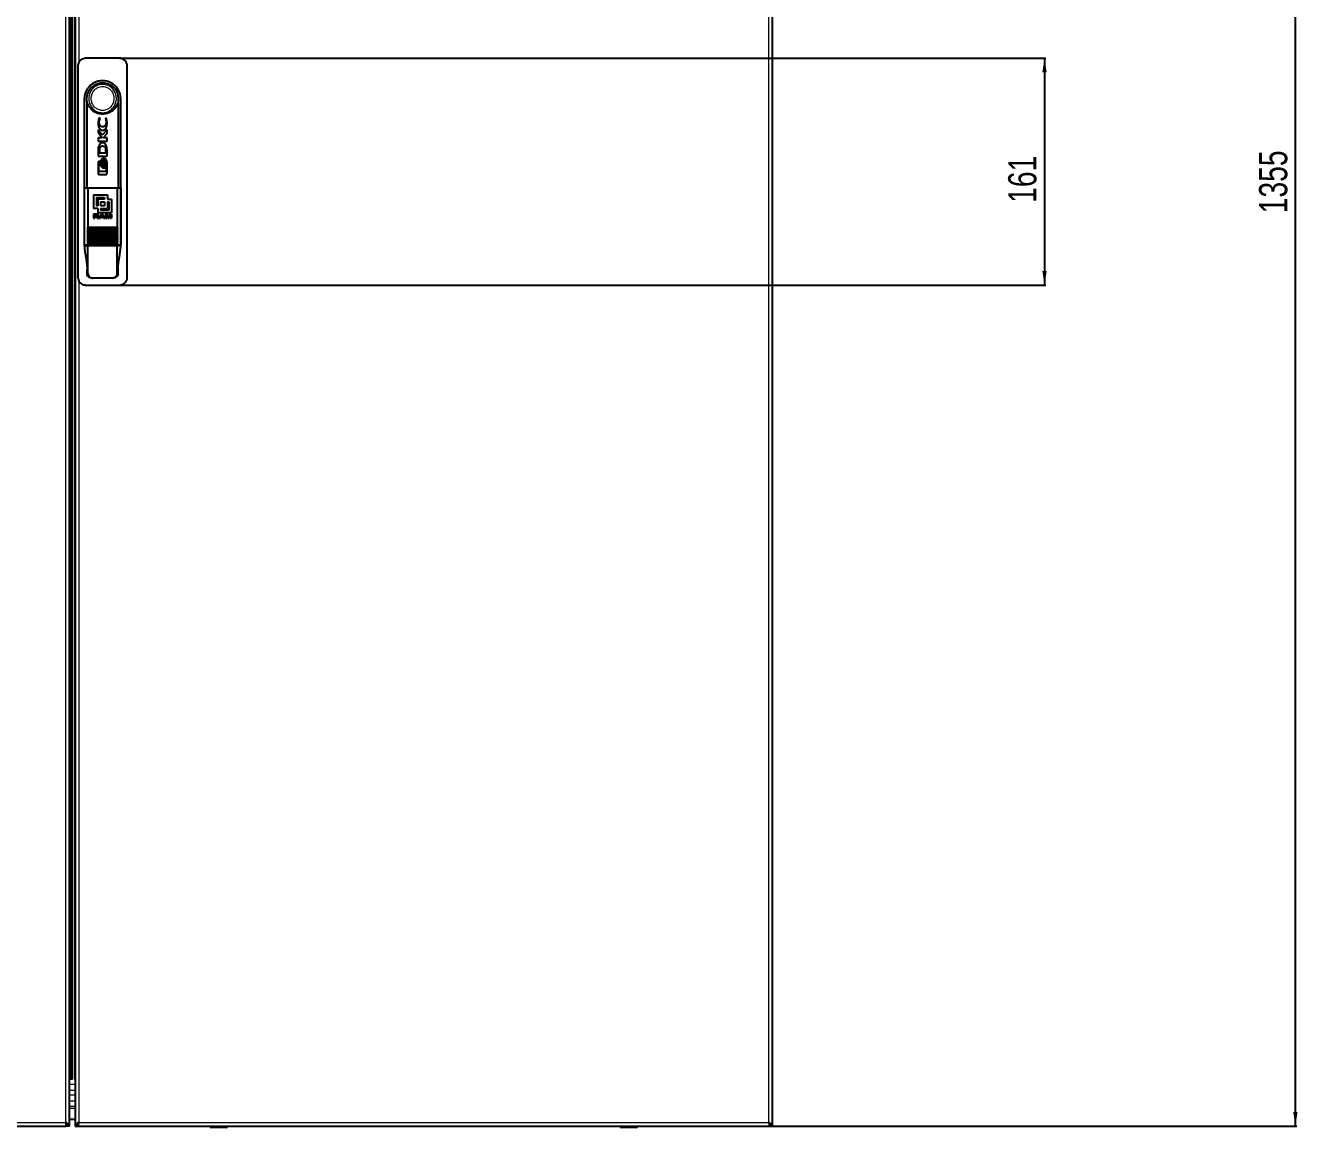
# Model space of a CAD drawing. Header units: millimetres. Extents: x -833 to 2755, y -1229 to 1219.
# Drawn here: x 1852 to 2755, y -802 to -19 of the extents above; entities that cross this region are included whole.
import ezdxf

# ---------------------------------------------------------------- set-up
doc = ezdxf.new("R2010")
doc.units = ezdxf.units.MM
doc.layers.add('FORMAT', color=7, linetype='Continuous')
doc.styles.add('SLDTEXTSTYLE0', font='TXT', dxfattribs={"width": 0.75})
doc.dimstyles.new('SLDDIMSTYLE0', dxfattribs={"dimtxt": 20, "dimasz": 10, "dimexe": 0, "dimexo": 0.0625, "dimgap": 5, "dimtad": 2, "dimdec": 1, "dimrnd": 1e-09, "dimzin": 12, "dimdsep": 46, "dimtxsty": 'SLDTEXTSTYLE0', "dimsah": 1, "dimcen": 0.09, "dimadec": 0, "dimazin": 3, "dimtfac": 1, "dimtofl": 0, "dimtmove": 0, "dimatfit": 3, "dimfxl": 0, "dimfrac": 2, "dimtolj": 1, "dimtzin": 12, "dimarcsym": 0})

# ---------------------------------------------------------------- blocks, each defined once
blk = doc.blocks.new('_D')
at = {"layer": 'FORMAT'}
for p, q in [((2380.33, 554.38), (2754.66, 554.38)), ((2753.66, -800.62), (2753.66, 554.38)), ((2380.33, -800.62), (2754.66, -800.62))]:
    blk.add_line(p, q, dxfattribs=at)
for points in [[(2753.66, 554.38), (2752.12, 544.38), (2755.2, 544.38)], [(2753.66, -800.62), (2755.2, -790.62), (2752.12, -790.62)]]:
    blk.add_solid(points, dxfattribs=at)
at = {"layer": 'FORMAT', "insert": (2727.88, -152.67), "char_height": 20, "attachment_point": 1, "rotation": 90, "style": 'SLDTEXTSTYLE0'}
blk.add_mtext('1355', dxfattribs=at)
blk = doc.blocks.new('_D_3')
at = {"layer": 'FORMAT'}
for p, q in [((1919.13, -42.62), (2576.62, -42.62)), ((2575.62, -42.62), (2575.62, -203.62)), ((1919.13, -203.62), (2576.62, -203.62))]:
    blk.add_line(p, q, dxfattribs=at)
for points in [[(2575.62, -42.62), (2574.08, -52.62), (2577.16, -52.62)], [(2575.62, -203.62), (2577.16, -193.62), (2574.08, -193.62)]]:
    blk.add_solid(points, dxfattribs=at)
at = {"layer": 'FORMAT', "insert": (2549.84, -145.28), "char_height": 20, "attachment_point": 1, "rotation": 90, "style": 'SLDTEXTSTYLE0'}
blk.add_mtext('161', dxfattribs=at)

msp = doc.modelspace()

# ---------------------------------------------------------------- linework, layer by layer
at = {"color": 8, "linetype": 'Continuous', "lineweight": 18}
for p, q in [((1881.02, -798.02), (1881.02, 551.78)), ((1890.22, 551.78), (1890.22, -45.78)), ((2380.02, -798.02), (2380.02, 551.78)), ((1884.63, -767.75), (1884.63, 521.51)), ((1885.11, 521.53), (1885.11, -767.77)), ((1885.68, -767.43), (1885.68, 521.2)), ((1887.02, 521.2), (1887.02, -767.43)), ((1896.78, -162.62), (1917.47, -162.62)), ((1896.16, -195.62), (1896.78, -195.62)), ((1917.47, -195.62), (1918.08, -195.62)), ((1890.22, -200.46), (1890.22, -798.02)), ((1883.62, -770.8), (1887.62, -770.8)), ((1883.62, -775.13), (1887.62, -775.13)), ((1883.62, -778.35), (1887.62, -778.35)), ((1883.62, -782.68), (1887.62, -782.68)), ((1883.62, -786.45), (1887.62, -786.45)), ((1883.62, -787.89), (1887.62, -787.89)), ((1391.22, -798.02), (1881.02, -798.02)), ((1890.22, -798.02), (2380.02, -798.02)), ((1983.87, -801.37), (1992.77, -801.37)), ((1992.77, -801.37), (1995.37, -801.37)), ((2274.87, -801.37), (2286.37, -801.37))]:
    msp.add_line(p, q, dxfattribs=at)
at = {"color": 7, "linetype": 'Continuous', "lineweight": 25}
for p, q in [((1883.62, -800.62), (1883.62, 554.38)), ((1887.62, 554.38), (1887.62, -800.62)), ((2382.62, -800.62), (2382.62, 554.38)), ((1919.12, -42.62), (1895.12, -42.62)), ((1889.62, -48.12), (1889.62, -198.12)), ((1924.62, -198.12), (1924.62, -48.12)), ((1894.12, -71.62), (1894.12, -174.62)), ((1920.12, -174.62), (1920.12, -71.62)), ((1896.12, -134.62), (1896.12, -74.62)), ((1896.12, -74.62), (1896.12, -74.62)), ((1918.12, -74.62), (1918.12, -134.62)), ((1918.12, -74.62), (1918.12, -74.62)), ((1904.42, -84.94), (1903.9, -88.1)), ((1905.51, -85.32), (1904.42, -84.94)), ((1905.51, -85.61), (1905.51, -85.32)), ((1909.91, -85.34), (1909.1, -85.06)), ((1909.1, -85.06), (1909.1, -85.29)), ((1910.35, -88.12), (1909.91, -85.34)), ((1906.76, -97.29), (1903.98, -93.49)), ((1903.98, -93.49), (1903.98, -95.19)), ((1903.98, -95.19), (1906.93, -99.18)), ((1906.93, -99.18), (1903.98, -99.18)), ((1903.98, -99.18), (1903.98, -101.4)), ((1910.27, -93.4), (1906.76, -97.29)), ((1907.62, -99.18), (1910.27, -96.14)), ((1910.27, -99.18), (1907.62, -99.18)), ((1910.27, -96.14), (1910.27, -93.4)), ((1910.27, -101.4), (1910.27, -99.18)), ((1903.98, -101.4), (1910.27, -101.4)), ((1903.98, -107.8), (1903.98, -112.04)), ((1904.94, -107.14), (1904.85, -108.11)), ((1904.85, -108.11), (1904.85, -109.67)), ((1909.49, -109.67), (1909.49, -108.25)), ((1910.24, -106.98), (1910.06, -105.36)), ((1910.27, -107.98), (1910.24, -106.98)), ((1910.27, -108), (1910.27, -107.98)), ((1910.27, -108.02), (1910.27, -108)), ((1910.27, -112.04), (1910.27, -108.02)), ((1903.98, -112.04), (1910.27, -112.04)), ((1903.98, -116.62), (1903.98, -124.47)), ((1904.49, -123.01), (1904.49, -116.76)), ((1904.49, -116.76), (1905.07, -116.76)), ((1905.07, -115.97), (1904.64, -115.97)), ((1904.85, -109.67), (1909.49, -109.67)), ((1905.07, -116.76), (1905.07, -115.97)), ((1907.08, -114.27), (1906.85, -114.12)), ((1907.82, -113.74), (1907.15, -113.74)), ((1907.46, -114.67), (1907.22, -114.39)), ((1907.56, -117.04), (1907.84, -115.48)), ((1907.84, -118.61), (1907.56, -117.04)), ((1907.84, -115.48), (1907.61, -114.92)), ((1908.91, -113.74), (1908.22, -113.74)), ((1910.27, -124.47), (1910.27, -116.62)), ((1909.78, -123.01), (1904.49, -123.01)), ((1904.64, -125.12), (1909.61, -125.12)), ((1906.8, -119.94), (1907.06, -119.8)), ((1907, -120.41), (1907.67, -120.41)), ((1907.21, -119.69), (1907.46, -119.41)), ((1907.61, -119.17), (1907.84, -118.61)), ((1908.06, -120.41), (1908.76, -120.41)), ((1909.78, -119.33), (1909.78, -123.01)), ((1894.16, -134.62), (1894.16, -175.12)), ((1894.16, -134.62), (1896.78, -134.62)), ((1896.78, -134.62), (1917.47, -134.62)), ((1896.78, -134.62), (1896.78, -162.62)), ((1917.47, -134.62), (1917.47, -162.62)), ((1917.47, -134.62), (1920.09, -134.62)), ((1920.09, -134.62), (1920.09, -175.12)), ((1900.78, -139.62), (1910.54, -139.62)), ((1900.78, -139.62), (1900.78, -149.38)), ((1902.73, -141.57), (1902.73, -147.43)), ((1902.73, -141.57), (1908.59, -141.57)), ((1908.59, -142.55), (1903.71, -142.55)), ((1903.71, -142.55), (1903.71, -147.43)), ((1908.59, -141.57), (1908.59, -142.55)), ((1910.54, -139.62), (1910.54, -142.55)), ((1910.54, -142.55), (1913.47, -142.55)), ((1913.47, -142.55), (1913.47, -152.31)), ((1903.71, -149.38), (1900.78, -149.38)), ((1902.84, -153.18), (1900.78, -153.18)), ((1900.78, -153.18), (1900.78, -156.15)), ((1903.71, -147.43), (1902.73, -147.43)), ((1903.71, -149.38), (1903.71, -152.31)), ((1913.47, -152.31), (1903.71, -152.31)), ((1906.16, -153.18), (1904.63, -156.15)), ((1905.66, -144.5), (1905.66, -147.43)), ((1905.66, -144.5), (1908.59, -144.5)), ((1908.59, -147.43), (1905.66, -147.43)), ((1905.66, -149.38), (1905.66, -150.35)), ((1905.66, -149.38), (1910.54, -149.38)), ((1911.51, -150.35), (1905.66, -150.35)), ((1907.18, -153.18), (1906.16, -153.18)), ((1908.74, -156.15), (1907.18, -153.18)), ((1908.59, -144.5), (1908.59, -147.43)), ((1910.51, -153.18), (1909.2, -153.18)), ((1909.2, -153.18), (1909.2, -156.15)), ((1911.36, -155.44), (1910.51, -153.18)), ((1910.54, -144.5), (1910.54, -149.38)), ((1910.54, -144.5), (1911.51, -144.5)), ((1912.21, -153.18), (1911.36, -155.44)), ((1911.51, -144.5), (1911.51, -150.35)), ((1913.54, -153.18), (1912.21, -153.18)), ((1913.54, -153.18), (1913.54, -156.15)), ((1900.78, -156.15), (1901.66, -156.15)), ((1901.66, -153.68), (1901.66, -154.47)), ((1901.66, -153.68), (1902.73, -153.68)), ((1902.69, -154.47), (1901.66, -154.47)), ((1901.66, -154.97), (1901.66, -156.15)), ((1901.66, -154.97), (1902.58, -154.97)), ((1903.22, -155.45), (1903.23, -155.77)), ((1903.36, -156.15), (1904.32, -156.15)), ((1904.15, -155.72), (1904.13, -155.36)), ((1904.15, -155.72), (1904.15, -155.73)), ((1904.32, -156.06), (1904.32, -156.15)), ((1904.63, -156.15), (1905.56, -156.15)), ((1905.56, -156.15), (1905.84, -155.54)), ((1905.84, -155.54), (1907.52, -155.54)), ((1906.08, -155.05), (1906.68, -153.78)), ((1907.27, -155.05), (1906.08, -155.05)), ((1906.68, -153.78), (1907.27, -155.05)), ((1907.52, -155.54), (1907.81, -156.15)), ((1907.81, -156.15), (1908.74, -156.15)), ((1909.2, -156.15), (1910.03, -156.15)), ((1910.03, -153.75), (1910.03, -156.15)), ((1910.03, -153.75), (1910.91, -156.15)), ((1910.91, -156.15), (1911.82, -156.15)), ((1911.82, -156.15), (1912.7, -153.75)), ((1912.7, -153.75), (1912.7, -156.15)), ((1912.7, -156.15), (1913.54, -156.15)), ((1896.52, -162.72), (1896.73, -162.72)), ((1917.52, -162.72), (1896.73, -162.72)), ((1917.52, -164.12), (1896.73, -164.12)), ((1917.52, -165.52), (1896.73, -165.52)), ((1917.52, -166.92), (1896.73, -166.92)), ((1917.52, -168.32), (1896.73, -168.32)), ((1917.52, -169.72), (1896.73, -169.72)), ((1917.52, -171.12), (1896.73, -171.12)), ((1917.52, -162.72), (1917.72, -162.72)), ((1894.16, -175.12), (1896.78, -175.12)), ((1894.16, -175.62), (1896.78, -175.62)), ((1896.12, -175.62), (1896.12, -175.12)), ((1917.52, -172.52), (1896.73, -172.52)), ((1896.78, -173.82), (1896.78, -175.12)), ((1896.78, -175.12), (1917.47, -175.12)), ((1896.78, -195.62), (1896.78, -175.62)), ((1896.78, -175.62), (1917.47, -175.62)), ((1917.47, -173.82), (1917.47, -175.12)), ((1917.47, -175.12), (1920.09, -175.12)), ((1917.47, -195.62), (1917.47, -175.62)), ((1917.47, -175.62), (1920.09, -175.62)), ((1918.12, -175.12), (1918.12, -175.62)), ((1896.16, -195.62), (1896.16, -192.53)), ((1900.39, -198.62), (1899.46, -198.62)), ((1913.85, -198.62), (1900.39, -198.62)), ((1914.78, -198.62), (1913.85, -198.62)), ((1918.08, -195.62), (1918.08, -192.53)), ((1895.12, -203.62), (1919.12, -203.62)), ((1883.62, -762.82), (1883.75, -762.82)), ((1883.62, -766.82), (1884.16, -766.82)), ((1390.92, -800.62), (1881.32, -800.62)), ((1881.32, -798.9), (1881.32, -800.62)), ((1883.62, -800.62), (1881.62, -800.62)), ((1883.62, -795.62), (1887.62, -795.62)), ((1887.62, -800.62), (1889.62, -800.62)), ((1889.92, -800.62), (1889.92, -798.91)), ((1889.92, -800.62), (2380.32, -800.62)), ((1983.87, -800.62), (1983.87, -801.37)), ((1992.63, -801.62), (1984.12, -801.62)), ((1995.12, -801.62), (1992.63, -801.62)), ((1995.37, -801.37), (1995.37, -800.62)), ((2274.87, -800.62), (2274.87, -801.37)), ((2286.12, -801.62), (2275.12, -801.62)), ((2286.37, -801.37), (2286.37, -800.62)), ((2380.32, -798.62), (2380.32, -800.62)), ((2382.62, -800.62), (2380.62, -800.62))]:
    msp.add_line(p, q, dxfattribs=at)
for centre, radius, start, end in [((1907.12, -71.62), 11.4, 344.74488, 195.25752), ((1907.12, -71.62), 13, 35.39435, 144.60565), ((1907.12, -71.62), 13, 144.60565, 180), ((1907.12, -71.62), 13, 0, 35.39435), ((1907.12, -174.62), 13, 180, 184.41172), ((1907.12, -174.62), 13, 355.58829, 0), ((1984.12, -801.37), 0.25, 180, 270), ((1995.12, -801.37), 0.25, 270, 0), ((2275.12, -801.37), 0.25, 180, 270), ((2286.12, -801.37), 0.25, 270, 0)]:
    msp.add_arc(centre, radius, start, end, dxfattribs=at)
for points, knots in [([(1895.12, -42.62), (1894.5, -42.68), (1893.27, -42.8), (1891.62, -43.75), (1890.37, -45.14), (1889.72, -46.69), (1889.65, -47.71), (1889.62, -48.12)], [0, 0, 0, 0, 0.214694, 0.429388, 0.644082, 0.858775, 1, 1, 1, 1]), ([(1924.62, -48.12), (1924.56, -47.5), (1924.44, -46.26), (1923.49, -44.62), (1922.1, -43.37), (1920.55, -42.71), (1919.53, -42.64), (1919.12, -42.62)], [0, 0, 0, 0, 0.21469, 0.42938, 0.644073, 0.858767, 1, 1, 1, 1]), ([(1918.12, -74.62), (1918.05, -74.76), (1917.95, -74.96), (1917.76, -74.9), (1917.71, -74.83), (1917.68, -74.84), (1917.65, -74.88), (1917.57, -75.02), (1917.31, -75.62), (1916.64, -77.13), (1914.97, -79.3), (1912.11, -81.32), (1908.51, -82.37), (1904.7, -82.2), (1901.16, -80.8), (1898.61, -78.57), (1897.28, -76.51), (1896.8, -75.28), (1896.61, -74.91), (1896.57, -74.86), (1896.55, -74.83), (1896.52, -74.85), (1896.43, -74.92), (1896.27, -74.95), (1896.18, -74.74), (1896.12, -74.62)], [0, 0, 0, 0, 0.060692, 0.080559, 0.084233, 0.085855, 0.088471, 0.091889, 0.103809, 0.149034, 0.239401, 0.348151, 0.458941, 0.571184, 0.683835, 0.795847, 0.869755, 0.906685, 0.910125, 0.912835, 0.914679, 0.916548, 0.924403, 0.955953, 1, 1, 1, 1]), ([(1903.9, -88.1), (1903.92, -88.69), (1903.97, -89.87), (1904.48, -91.58), (1905.22, -92.89), (1906.04, -93.54), (1906.6, -93.77), (1906.89, -93.8), (1907.04, -93.81)], [0, 0, 0, 0, 0.250282, 0.499393, 0.748791, 0.874699, 0.937286, 1, 1, 1, 1]), ([(1904.72, -88.04), (1904.75, -87.6), (1904.81, -86.73), (1905.28, -85.98), (1905.51, -85.61)], [0, 0, 0, 0, 0.500963, 1, 1, 1, 1]), ([(1907.19, -91.3), (1907, -91.28), (1906.63, -91.25), (1906.12, -90.99), (1905.67, -90.64), (1905.2, -90.05), (1904.8, -89.17), (1904.75, -88.42), (1904.72, -88.04)], [0, 0, 0, 0, 0.124416, 0.248357, 0.373982, 0.500169, 0.7494, 1, 1, 1, 1]), ([(1907.04, -93.81), (1907.35, -93.78), (1907.96, -93.73), (1908.79, -93.26), (1909.4, -92.56), (1909.95, -91.46), (1910.29, -89.95), (1910.33, -88.73), (1910.35, -88.12)], [0, 0, 0, 0, 0.125262, 0.250124, 0.375384, 0.500707, 0.750322, 1, 1, 1, 1]), ([(1909.66, -88.04), (1909.64, -88.42), (1909.58, -89.17), (1909.18, -90.04), (1908.72, -90.63), (1908.28, -90.99), (1907.76, -91.25), (1907.38, -91.28), (1907.19, -91.3)], [0, 0, 0, 0, 0.249965, 0.497821, 0.623014, 0.748581, 0.874284, 1, 1, 1, 1]), ([(1909.1, -85.29), (1909.27, -85.74), (1909.6, -86.62), (1909.64, -87.57), (1909.66, -88.04)], [0, 0, 0, 0, 0.500084, 1, 1, 1, 1]), ([(1904.63, -104.27), (1904.5, -104.54), (1904.24, -105.09), (1904.04, -106.29), (1904, -107.2), (1903.98, -107.8)], [0, 0, 0, 0, 0.249362, 0.499672, 1, 1, 1, 1]), ([(1910.06, -105.36), (1909.97, -105.06), (1909.8, -104.46), (1909.28, -103.67), (1908.59, -103.03), (1907.74, -102.63), (1906.79, -102.59), (1905.89, -102.9), (1905.16, -103.5), (1904.81, -104.01), (1904.63, -104.27)], [0, 0, 0, 0, 0.125557, 0.25014, 0.375477, 0.500068, 0.624419, 0.749377, 0.874071, 1, 1, 1, 1]), ([(1907.14, -105.12), (1906.86, -105.13), (1906.43, -105.14), (1905.89, -105.32), (1905.54, -105.57), (1905.29, -105.92), (1905.08, -106.44), (1904.99, -106.86), (1904.94, -107.14)], [0, 0, 0, 0, 0.249432, 0.37514, 0.499356, 0.623458, 0.749245, 1, 1, 1, 1]), ([(1909.49, -108.25), (1909.48, -107.88), (1909.46, -107.13), (1909.26, -106.17), (1908.78, -105.57), (1908.11, -105.17), (1907.53, -105.14), (1907.14, -105.12)], [0, 0, 0, 0, 0.2484271, 0.4973724, 0.6229029, 0.7485104, 1, 1, 1, 1]), ([(1904.64, -115.97), (1904.55, -115.98), (1904.38, -116), (1904.16, -116.15), (1904.04, -116.33), (1903.98, -116.49), (1903.98, -116.58), (1903.98, -116.62)], [0, 0, 0, 0, 0.249445, 0.498999, 0.74851, 0.873859, 1, 1, 1, 1]), ([(1906.85, -114.12), (1906.72, -114.18), (1906.46, -114.31), (1906.05, -114.72), (1905.7, -115.35), (1905.45, -116.18), (1905.42, -116.75), (1905.4, -117.04)], [0, 0, 0, 0, 0.1246, 0.248977, 0.500405, 0.749333, 1, 1, 1, 1]), ([(1905.4, -117.04), (1905.42, -117.32), (1905.44, -117.88), (1905.69, -118.7), (1906.03, -119.32), (1906.42, -119.74), (1906.67, -119.87), (1906.8, -119.94)], [0, 0, 0, 0, 0.248731, 0.497377, 0.750528, 0.875233, 1, 1, 1, 1]), ([(1905.91, -117.04), (1905.96, -116.52), (1906.03, -115.74), (1906.49, -114.78), (1906.88, -114.44), (1907.08, -114.27)], [0, 0, 0, 0, 0.498965, 0.749922, 1, 1, 1, 1]), ([(1907.06, -119.8), (1906.87, -119.63), (1906.48, -119.28), (1906.03, -118.33), (1905.96, -117.55), (1905.91, -117.04)], [0, 0, 0, 0, 0.249575, 0.500842, 1, 1, 1, 1]), ([(1907.22, -114.39), (1907.05, -114.56), (1906.72, -114.92), (1906.32, -115.82), (1906.26, -116.55), (1906.22, -117.04)], [0, 0, 0, 0, 0.250193, 0.500158, 1, 1, 1, 1]), ([(1906.22, -117.04), (1906.26, -117.52), (1906.32, -118.25), (1906.71, -119.15), (1907.04, -119.51), (1907.21, -119.69)], [0, 0, 0, 0, 0.4995843, 0.7495271, 1, 1, 1, 1]), ([(1906.73, -117.04), (1906.75, -116.62), (1906.8, -115.98), (1907.09, -115.19), (1907.34, -114.84), (1907.46, -114.67)], [0, 0, 0, 0, 0.50146, 0.750257, 1, 1, 1, 1]), ([(1907.46, -119.41), (1907.34, -119.24), (1907.1, -118.89), (1906.8, -118.09), (1906.76, -117.46), (1906.73, -117.04)], [0, 0, 0, 0, 0.2508953, 0.500775, 1, 1, 1, 1]), ([(1908.49, -117.04), (1908.44, -117.69), (1908.37, -118.66), (1907.85, -119.68), (1907.43, -120.18), (1907.14, -120.33), (1907, -120.41)], [0, 0, 0, 0, 0.497146, 0.748374, 0.87465, 1, 1, 1, 1]), ([(1907.61, -114.92), (1907.44, -115.25), (1907.1, -115.92), (1907.07, -116.67), (1907.05, -117.04)], [0, 0, 0, 0, 0.498433, 1, 1, 1, 1]), ([(1907.05, -117.04), (1907.07, -117.42), (1907.1, -118.17), (1907.44, -118.84), (1907.61, -119.17)], [0, 0, 0, 0, 0.501471, 1, 1, 1, 1]), ([(1907.15, -113.74), (1907.28, -113.83), (1907.54, -114.01), (1907.91, -114.51), (1908.38, -115.49), (1908.44, -116.42), (1908.49, -117.04)], [0, 0, 0, 0, 0.125678, 0.25114, 0.50159, 1, 1, 1, 1]), ([(1907.67, -120.41), (1907.81, -120.33), (1908.1, -120.18), (1908.52, -119.68), (1909.04, -118.66), (1909.11, -117.69), (1909.16, -117.04)], [0, 0, 0, 0, 0.125292, 0.251009, 0.501049, 1, 1, 1, 1]), ([(1909.16, -117.04), (1909.12, -116.42), (1909.05, -115.5), (1908.58, -114.51), (1908.21, -114.01), (1907.95, -113.83), (1907.82, -113.74)], [0, 0, 0, 0, 0.4961681, 0.7477028, 0.8741115, 1, 1, 1, 1]), ([(1909.56, -117.04), (1909.51, -117.69), (1909.43, -118.66), (1908.92, -119.68), (1908.5, -120.18), (1908.21, -120.33), (1908.06, -120.41)], [0, 0, 0, 0, 0.4971542, 0.7483802, 0.8746534, 1, 1, 1, 1]), ([(1908.22, -113.74), (1908.34, -113.83), (1908.6, -114.01), (1908.98, -114.51), (1909.44, -115.49), (1909.51, -116.42), (1909.56, -117.04)], [0, 0, 0, 0, 0.125677, 0.251137, 0.501585, 1, 1, 1, 1]), ([(1910.27, -116.62), (1910.24, -116.35), (1910.2, -115.8), (1909.9, -115.03), (1909.58, -114.43), (1909.25, -113.98), (1909.02, -113.82), (1908.91, -113.74)], [0, 0, 0, 0, 0.249822, 0.49931, 0.748741, 0.874879, 1, 1, 1, 1]), ([(1903.98, -124.47), (1903.98, -124.51), (1903.98, -124.6), (1904.04, -124.76), (1904.16, -124.94), (1904.38, -125.09), (1904.55, -125.11), (1904.64, -125.12)], [0, 0, 0, 0, 0.125388, 0.250591, 0.500192, 0.749805, 1, 1, 1, 1]), ([(1908.76, -120.41), (1908.87, -120.35), (1909.1, -120.24), (1909.47, -119.88), (1909.66, -119.55), (1909.78, -119.33)], [0, 0, 0, 0, 0.248111, 0.495863, 1, 1, 1, 1]), ([(1909.61, -125.12), (1909.69, -125.11), (1909.86, -125.09), (1910.08, -124.94), (1910.21, -124.76), (1910.26, -124.6), (1910.26, -124.51), (1910.27, -124.47)], [0, 0, 0, 0, 0.249437, 0.498997, 0.748516, 0.87386, 1, 1, 1, 1]), ([(1904.25, -154.02), (1904.24, -153.92), (1904.22, -153.76), (1904.11, -153.55), (1903.92, -153.38), (1903.5, -153.2), (1903.12, -153.19), (1902.84, -153.18)], [0, 0, 0, 0, 0.149141, 0.264134, 0.378852, 0.560232, 1, 1, 1, 1]), ([(1902.58, -154.97), (1902.7, -154.97), (1902.85, -154.98), (1903.03, -155.04), (1903.11, -155.1), (1903.18, -155.21), (1903.21, -155.33), (1903.21, -155.42), (1903.22, -155.45)], [0, 0, 0, 0, 0.3623072, 0.4997618, 0.6038945, 0.7077513, 0.8881589, 1, 1, 1, 1]), ([(1903.37, -154.07), (1903.37, -154.12), (1903.36, -154.2), (1903.31, -154.3), (1903.22, -154.38), (1903.01, -154.47), (1902.82, -154.47), (1902.69, -154.47)], [0, 0, 0, 0, 0.1448477, 0.2595538, 0.3741459, 0.5488424, 1, 1, 1, 1]), ([(1902.73, -153.68), (1902.86, -153.68), (1903.04, -153.69), (1903.24, -153.79), (1903.32, -153.88), (1903.36, -153.98), (1903.37, -154.04), (1903.37, -154.07)], [0, 0, 0, 0, 0.464779, 0.639498, 0.766783, 0.894486, 1, 1, 1, 1]), ([(1903.23, -155.77), (1903.23, -155.8), (1903.24, -155.87), (1903.27, -156), (1903.31, -156.09), (1903.36, -156.14), (1903.36, -156.15)], [0, 0, 0, 0, 0.256139, 0.512698, 0.919022, 1, 1, 1, 1]), ([(1903.61, -154.71), (1903.72, -154.68), (1903.9, -154.63), (1904.11, -154.46), (1904.22, -154.27), (1904.24, -154.11), (1904.25, -154.03), (1904.25, -154.02)], [0, 0, 0, 0, 0.331473, 0.546481, 0.762526, 0.960277, 1, 1, 1, 1]), ([(1904.13, -155.36), (1904.12, -155.25), (1904.11, -155.09), (1904, -154.9), (1903.83, -154.78), (1903.69, -154.74), (1903.61, -154.71)], [0, 0, 0, 0, 0.336422, 0.52346, 0.710673, 1, 1, 1, 1]), ([(1904.32, -156.06), (1904.3, -156.05), (1904.25, -156.02), (1904.19, -155.94), (1904.16, -155.84), (1904.15, -155.76), (1904.15, -155.73)], [0, 0, 0, 0, 0.20263, 0.420406, 0.728008, 1, 1, 1, 1]), ([(1896.78, -164.02), (1896.73, -163.8), (1896.67, -163.48), (1896.58, -163.04), (1896.54, -162.83), (1896.52, -162.72)], [0, 0, 0, 0, 0.4999933, 0.7499958, 1, 1, 1, 1]), ([(1896.78, -165.42), (1896.73, -165.2), (1896.67, -164.88), (1896.58, -164.44), (1896.54, -164.23), (1896.52, -164.12)], [0, 0, 0, 0, 0.499993, 0.749996, 1, 1, 1, 1]), ([(1896.78, -166.82), (1896.73, -166.6), (1896.67, -166.28), (1896.58, -165.84), (1896.54, -165.63), (1896.52, -165.52)], [0, 0, 0, 0, 0.499993, 0.749996, 1, 1, 1, 1]), ([(1896.78, -168.22), (1896.73, -168), (1896.67, -167.68), (1896.58, -167.24), (1896.54, -167.03), (1896.52, -166.92)], [0, 0, 0, 0, 0.499993, 0.749996, 1, 1, 1, 1]), ([(1896.78, -169.62), (1896.73, -169.4), (1896.67, -169.08), (1896.58, -168.64), (1896.54, -168.43), (1896.52, -168.32)], [0, 0, 0, 0, 0.499993, 0.749996, 1, 1, 1, 1]), ([(1896.78, -171.02), (1896.73, -170.8), (1896.67, -170.48), (1896.58, -170.04), (1896.54, -169.83), (1896.52, -169.72)], [0, 0, 0, 0, 0.499993, 0.749996, 1, 1, 1, 1]), ([(1896.78, -172.42), (1896.73, -172.2), (1896.67, -171.88), (1896.58, -171.44), (1896.54, -171.23), (1896.52, -171.12)], [0, 0, 0, 0, 0.499993, 0.749996, 1, 1, 1, 1]), ([(1896.73, -162.72), (1896.73, -162.72), (1896.75, -162.71), (1896.76, -162.69), (1896.77, -162.66), (1896.78, -162.63), (1896.78, -162.62), (1896.78, -162.62)], [0, 0, 0, 0, 0.295691, 0.568687, 0.759853, 0.951912, 1, 1, 1, 1]), ([(1896.73, -164.12), (1896.73, -164.12), (1896.75, -164.11), (1896.76, -164.09), (1896.77, -164.06), (1896.78, -164.03), (1896.78, -164.02), (1896.78, -164.02)], [0, 0, 0, 0, 0.295691, 0.568687, 0.759853, 0.951912, 1, 1, 1, 1]), ([(1896.73, -165.52), (1896.73, -165.52), (1896.75, -165.51), (1896.76, -165.49), (1896.77, -165.46), (1896.78, -165.43), (1896.78, -165.42), (1896.78, -165.42)], [0, 0, 0, 0, 0.295691, 0.568687, 0.759853, 0.951912, 1, 1, 1, 1]), ([(1896.73, -166.92), (1896.73, -166.92), (1896.75, -166.91), (1896.76, -166.89), (1896.77, -166.86), (1896.78, -166.83), (1896.78, -166.82), (1896.78, -166.82)], [0, 0, 0, 0, 0.295691, 0.568687, 0.759853, 0.951912, 1, 1, 1, 1]), ([(1896.73, -168.32), (1896.73, -168.32), (1896.75, -168.31), (1896.76, -168.29), (1896.77, -168.26), (1896.78, -168.23), (1896.78, -168.22), (1896.78, -168.22)], [0, 0, 0, 0, 0.295691, 0.568687, 0.759853, 0.951912, 1, 1, 1, 1]), ([(1896.73, -169.72), (1896.73, -169.72), (1896.75, -169.71), (1896.76, -169.69), (1896.77, -169.66), (1896.78, -169.63), (1896.78, -169.62), (1896.78, -169.62)], [0, 0, 0, 0, 0.295691, 0.568687, 0.759853, 0.951912, 1, 1, 1, 1]), ([(1896.73, -171.12), (1896.73, -171.12), (1896.75, -171.11), (1896.76, -171.09), (1896.77, -171.06), (1896.78, -171.03), (1896.78, -171.02), (1896.78, -171.02)], [0, 0, 0, 0, 0.295691, 0.568687, 0.759853, 0.951912, 1, 1, 1, 1]), ([(1917.46, -164.02), (1915.54, -164.02), (1911.69, -164.02), (1904.77, -164.02), (1899.81, -164.02), (1896.78, -164.02)], [0, 0, 0, 0, 0.280051, 0.560047, 1, 1, 1, 1]), ([(1917.46, -165.42), (1915.54, -165.42), (1911.69, -165.42), (1904.77, -165.42), (1899.81, -165.42), (1896.78, -165.42)], [0, 0, 0, 0, 0.280051, 0.560047, 1, 1, 1, 1]), ([(1917.46, -166.82), (1915.54, -166.82), (1911.69, -166.82), (1904.77, -166.82), (1899.81, -166.82), (1896.78, -166.82)], [0, 0, 0, 0, 0.280051, 0.560047, 1, 1, 1, 1]), ([(1917.46, -168.22), (1915.54, -168.22), (1911.69, -168.22), (1904.77, -168.22), (1899.81, -168.22), (1896.78, -168.22)], [0, 0, 0, 0, 0.280051, 0.560047, 1, 1, 1, 1]), ([(1917.46, -169.62), (1915.54, -169.62), (1911.69, -169.62), (1904.77, -169.62), (1899.81, -169.62), (1896.78, -169.62)], [0, 0, 0, 0, 0.280051, 0.560047, 1, 1, 1, 1]), ([(1917.46, -171.02), (1915.54, -171.02), (1911.69, -171.02), (1904.77, -171.02), (1899.81, -171.02), (1896.78, -171.02)], [0, 0, 0, 0, 0.280051, 0.560047, 1, 1, 1, 1]), ([(1917.47, -162.62), (1917.47, -162.63), (1917.47, -162.65), (1917.47, -162.67), (1917.48, -162.7), (1917.5, -162.71), (1917.51, -162.72), (1917.52, -162.72)], [0, 0, 0, 0, 0.171709, 0.342984, 0.525005, 0.735802, 1, 1, 1, 1]), ([(1917.72, -162.72), (1917.7, -162.83), (1917.65, -163.1), (1917.56, -163.53), (1917.5, -163.86), (1917.47, -164.02)], [0, 0, 0, 0, 0.249996, 0.6249953, 1, 1, 1, 1]), ([(1917.47, -164.02), (1917.47, -164.03), (1917.47, -164.05), (1917.47, -164.07), (1917.48, -164.1), (1917.5, -164.11), (1917.51, -164.12), (1917.52, -164.12)], [0, 0, 0, 0, 0.171709, 0.342984, 0.525005, 0.735802, 1, 1, 1, 1]), ([(1917.72, -164.12), (1917.7, -164.23), (1917.65, -164.5), (1917.56, -164.93), (1917.5, -165.26), (1917.47, -165.42)], [0, 0, 0, 0, 0.249996, 0.624995, 1, 1, 1, 1]), ([(1917.47, -165.42), (1917.47, -165.43), (1917.47, -165.45), (1917.47, -165.47), (1917.48, -165.5), (1917.5, -165.51), (1917.51, -165.52), (1917.52, -165.52)], [0, 0, 0, 0, 0.171709, 0.342984, 0.525005, 0.735802, 1, 1, 1, 1]), ([(1917.72, -165.52), (1917.7, -165.63), (1917.65, -165.9), (1917.56, -166.33), (1917.5, -166.66), (1917.47, -166.82)], [0, 0, 0, 0, 0.249996, 0.624995, 1, 1, 1, 1]), ([(1917.47, -166.82), (1917.47, -166.83), (1917.47, -166.85), (1917.47, -166.87), (1917.48, -166.9), (1917.5, -166.91), (1917.51, -166.92), (1917.52, -166.92)], [0, 0, 0, 0, 0.171709, 0.342984, 0.525005, 0.735802, 1, 1, 1, 1]), ([(1917.72, -166.92), (1917.7, -167.03), (1917.65, -167.3), (1917.56, -167.73), (1917.5, -168.06), (1917.47, -168.22)], [0, 0, 0, 0, 0.249996, 0.624995, 1, 1, 1, 1]), ([(1917.47, -168.22), (1917.47, -168.23), (1917.47, -168.25), (1917.47, -168.27), (1917.48, -168.3), (1917.5, -168.31), (1917.51, -168.32), (1917.52, -168.32)], [0, 0, 0, 0, 0.171709, 0.342984, 0.525005, 0.735802, 1, 1, 1, 1]), ([(1917.72, -168.32), (1917.7, -168.43), (1917.65, -168.7), (1917.56, -169.13), (1917.5, -169.46), (1917.47, -169.62)], [0, 0, 0, 0, 0.249996, 0.624995, 1, 1, 1, 1]), ([(1917.47, -169.62), (1917.47, -169.63), (1917.47, -169.65), (1917.47, -169.67), (1917.48, -169.7), (1917.5, -169.71), (1917.51, -169.72), (1917.52, -169.72)], [0, 0, 0, 0, 0.171709, 0.342984, 0.525005, 0.735802, 1, 1, 1, 1]), ([(1917.72, -169.72), (1917.7, -169.83), (1917.65, -170.1), (1917.56, -170.53), (1917.5, -170.86), (1917.47, -171.02)], [0, 0, 0, 0, 0.249996, 0.624995, 1, 1, 1, 1]), ([(1917.47, -171.02), (1917.47, -171.03), (1917.47, -171.05), (1917.47, -171.07), (1917.48, -171.1), (1917.5, -171.11), (1917.51, -171.12), (1917.52, -171.12)], [0, 0, 0, 0, 0.171709, 0.342984, 0.525005, 0.735802, 1, 1, 1, 1]), ([(1917.72, -171.12), (1917.7, -171.23), (1917.65, -171.5), (1917.56, -171.93), (1917.5, -172.26), (1917.47, -172.42)], [0, 0, 0, 0, 0.249996, 0.624995, 1, 1, 1, 1]), ([(1894.16, -175.62), (1894.26, -176.86), (1894.47, -179.35), (1894.89, -181.89), (1895.09, -183.17)], [0, 0, 0, 0, 0.499713, 1, 1, 1, 1]), ([(1896.78, -173.82), (1896.73, -173.6), (1896.67, -173.28), (1896.58, -172.84), (1896.54, -172.63), (1896.52, -172.52)], [0, 0, 0, 0, 0.499993, 0.749996, 1, 1, 1, 1]), ([(1896.73, -172.52), (1896.73, -172.52), (1896.75, -172.51), (1896.76, -172.49), (1896.77, -172.46), (1896.78, -172.43), (1896.78, -172.42), (1896.78, -172.42)], [0, 0, 0, 0, 0.295691, 0.568687, 0.759853, 0.951912, 1, 1, 1, 1]), ([(1917.46, -172.42), (1915.54, -172.42), (1911.69, -172.42), (1904.77, -172.42), (1899.81, -172.42), (1896.78, -172.42)], [0, 0, 0, 0, 0.280051, 0.560047, 1, 1, 1, 1]), ([(1917.46, -173.82), (1915.54, -173.82), (1911.69, -173.82), (1904.77, -173.82), (1899.81, -173.82), (1896.78, -173.82)], [0, 0, 0, 0, 0.280051, 0.560047, 1, 1, 1, 1]), ([(1917.47, -172.42), (1917.47, -172.43), (1917.47, -172.45), (1917.47, -172.47), (1917.48, -172.5), (1917.5, -172.51), (1917.51, -172.52), (1917.52, -172.52)], [0, 0, 0, 0, 0.171709, 0.342984, 0.525005, 0.735802, 1, 1, 1, 1]), ([(1917.72, -172.52), (1917.7, -172.63), (1917.65, -172.9), (1917.56, -173.33), (1917.5, -173.66), (1917.47, -173.82)], [0, 0, 0, 0, 0.249996, 0.624995, 1, 1, 1, 1]), ([(1919.15, -183.17), (1919.36, -181.9), (1919.77, -179.36), (1919.98, -176.87), (1920.09, -175.62)], [0, 0, 0, 0, 0.499209, 1, 1, 1, 1]), ([(1895.09, -183.17), (1895.29, -184.34), (1895.68, -186.71), (1896.1, -189.91), (1896.15, -191.91), (1896.16, -192.53)], [0, 0, 0, 0, 0.401015, 0.812371, 1, 1, 1, 1]), ([(1918.08, -192.53), (1918.1, -191.86), (1918.13, -190.5), (1918.36, -188.23), (1918.72, -185.76), (1919.01, -184.03), (1919.15, -183.17)], [0, 0, 0, 0, 0.2008823, 0.4071697, 0.701581, 1, 1, 1, 1]), ([(1889.62, -198.12), (1889.68, -198.74), (1889.8, -199.97), (1890.75, -201.62), (1892.15, -202.87), (1893.69, -203.52), (1894.72, -203.59), (1895.12, -203.62)], [0, 0, 0, 0, 0.21469, 0.42938, 0.644073, 0.858767, 1, 1, 1, 1]), ([(1899.46, -198.62), (1899.06, -198.58), (1898.25, -198.5), (1897.2, -197.9), (1896.47, -197.03), (1896.19, -196.21), (1896.17, -195.74), (1896.16, -195.62)], [0, 0, 0, 0, 0.244194, 0.488981, 0.716656, 0.923156, 1, 1, 1, 1]), ([(1896.78, -195.62), (1896.81, -195.91), (1896.87, -196.51), (1897.34, -197.3), (1898.05, -197.97), (1899.04, -198.46), (1899.87, -198.61), (1900.34, -198.62), (1900.39, -198.62)], [0, 0, 0, 0, 0.169896, 0.33938, 0.519039, 0.726848, 0.970472, 1, 1, 1, 1]), ([(1913.85, -198.62), (1914.36, -198.57), (1915.27, -198.48), (1916.38, -197.84), (1917.12, -197.03), (1917.43, -196.24), (1917.46, -195.76), (1917.47, -195.62)], [0, 0, 0, 0, 0.292704, 0.526599, 0.722431, 0.919267, 1, 1, 1, 1]), ([(1918.08, -195.62), (1918.05, -195.94), (1917.98, -196.57), (1917.49, -197.42), (1916.75, -198.09), (1915.82, -198.54), (1915.12, -198.59), (1914.78, -198.62)], [0, 0, 0, 0, 0.1918411, 0.383469, 0.5809611, 0.7934617, 1, 1, 1, 1]), ([(1919.12, -203.62), (1919.74, -203.56), (1920.98, -203.44), (1922.62, -202.49), (1923.87, -201.09), (1924.53, -199.55), (1924.59, -198.52), (1924.62, -198.12)], [0, 0, 0, 0, 0.214694, 0.429388, 0.644082, 0.858775, 1, 1, 1, 1]), ([(1883.62, -800.62), (1883.59, -800.43), (1883.53, -800.03), (1883, -799.4), (1882.12, -798.72), (1881.4, -798.26), (1881.02, -798.02)], [0, 0, 0, 0, 0.213506, 0.468322, 0.723241, 1, 1, 1, 1]), ([(1881.62, -800.62), (1881.59, -800.24), (1881.55, -799.62), (1881.29, -798.75), (1881.11, -798.26), (1881.02, -798.02)], [0, 0, 0, 0, 0.4375, 0.71569, 1, 1, 1, 1]), ([(1890.22, -798.02), (1889.93, -798.2), (1889.3, -798.6), (1888.44, -799.23), (1887.76, -799.91), (1887.67, -800.38), (1887.62, -800.62)], [0, 0, 0, 0, 0.211353, 0.466168, 0.72109, 1, 1, 1, 1]), ([(1890.22, -798.02), (1890.09, -798.4), (1889.86, -799.02), (1889.66, -799.88), (1889.63, -800.37), (1889.62, -800.62)], [0, 0, 0, 0, 0.4375, 0.71569, 1, 1, 1, 1])]:
    msp.add_open_spline(points, degree=3, knots=knots, dxfattribs=at)
at = {"color": 8, "linetype": 'Continuous', "lineweight": 18}
for points, knots in [([(1907.12, -81.32), (1906.72, -81.3), (1905.26, -81.24), (1902.79, -80.47), (1900.13, -78.55), (1898.19, -75.8), (1897.2, -72.51), (1897.34, -69.01), (1898.64, -65.74), (1900.93, -63.13), (1903.61, -61.67), (1906.47, -61.04), (1909.38, -61.23), (1912.39, -62.5), (1914.85, -64.7), (1916.5, -67.63), (1917.12, -71.03), (1916.6, -74.51), (1914.95, -77.63), (1912.38, -79.96), (1909.6, -81.16), (1907.81, -81.27), (1907.12, -81.32)], [0, 0, 0, 0, 0.01915, 0.070299, 0.121827, 0.174622, 0.228963, 0.28448, 0.340377, 0.39571, 0.449678, 0.484245, 0.535714, 0.587166, 0.639036, 0.692345, 0.747141, 0.802884, 0.858699, 0.913653, 0.967076, 1, 1, 1, 1]), ([(1907.12, -79.68), (1907.69, -79.64), (1909.17, -79.55), (1911.47, -78.53), (1913.58, -76.55), (1914.94, -73.92), (1915.37, -70.98), (1914.85, -68.12), (1913.5, -65.64), (1911.48, -63.78), (1908.99, -62.7), (1906.58, -62.54), (1904.22, -63.07), (1902.01, -64.31), (1900.12, -66.52), (1899.06, -69.28), (1898.94, -72.23), (1899.75, -75.01), (1901.35, -77.33), (1903.54, -78.96), (1905.59, -79.62), (1906.79, -79.67), (1907.12, -79.68)], [0, 0, 0, 0, 0.032506, 0.085412, 0.140305, 0.196499, 0.252896, 0.308321, 0.361968, 0.413756, 0.464741, 0.515546, 0.549704, 0.603293, 0.658705, 0.7151, 0.771298, 0.826196, 0.879196, 0.930504, 0.981097, 1, 1, 1, 1])]:
    msp.add_open_spline(points, degree=3, knots=knots, dxfattribs=at)
at = {"color": 7, "linetype": 'Continuous', "lineweight": 25}
for points in [[(1881.02, -798.02), (1881.05, -798.36), (1881.1, -799.04), (1881.17, -799.9), (1881.25, -800.5), (1881.3, -800.58), (1881.32, -800.62)], [(1889.92, -800.62), (1889.95, -800.58), (1890, -800.5), (1890.07, -799.9), (1890.15, -799.04), (1890.2, -798.36), (1890.22, -798.02)], [(2380.02, -798.02), (2380.05, -798.1), (2380.1, -798.25), (2380.17, -798.45), (2380.25, -798.59), (2380.3, -798.61), (2380.32, -798.62)], [(2380.02, -798.02), (2380.05, -798.36), (2380.1, -799.04), (2380.17, -799.9), (2380.25, -800.5), (2380.3, -800.58), (2380.32, -800.62)], [(2382.62, -800.62), (2382.58, -800.4), (2382.5, -799.97), (2381.9, -799.32), (2381.04, -798.67), (2380.36, -798.23), (2380.02, -798.02)]]:
    msp.add_open_spline(points, degree=3, dxfattribs=at)

# ---------------------------------------------------------------- dimensions: what is measured, and where the dimension line sits
at = {"layer": 'FORMAT'}
for base, p1, p2, picture, middle in [((2753.66, 554.38), (2380.32, -800.62), (2380.32, 554.38), '_D', (2753.66, -123.12)), ((2575.62, -203.62), (1919.12, -42.62), (1919.12, -203.62), '_D_3', (2575.62, -123.12))]:
    dim = msp.add_linear_dim(base=base, p1=p1, p2=p2, angle=90, dimstyle='SLDDIMSTYLE0', dxfattribs=at)
    dim.commit()
    dim.dimension.update_dxf_attribs({"geometry": picture, "text_midpoint": middle, "dimtype": 160})

doc.saveas('drawing.dxf')
